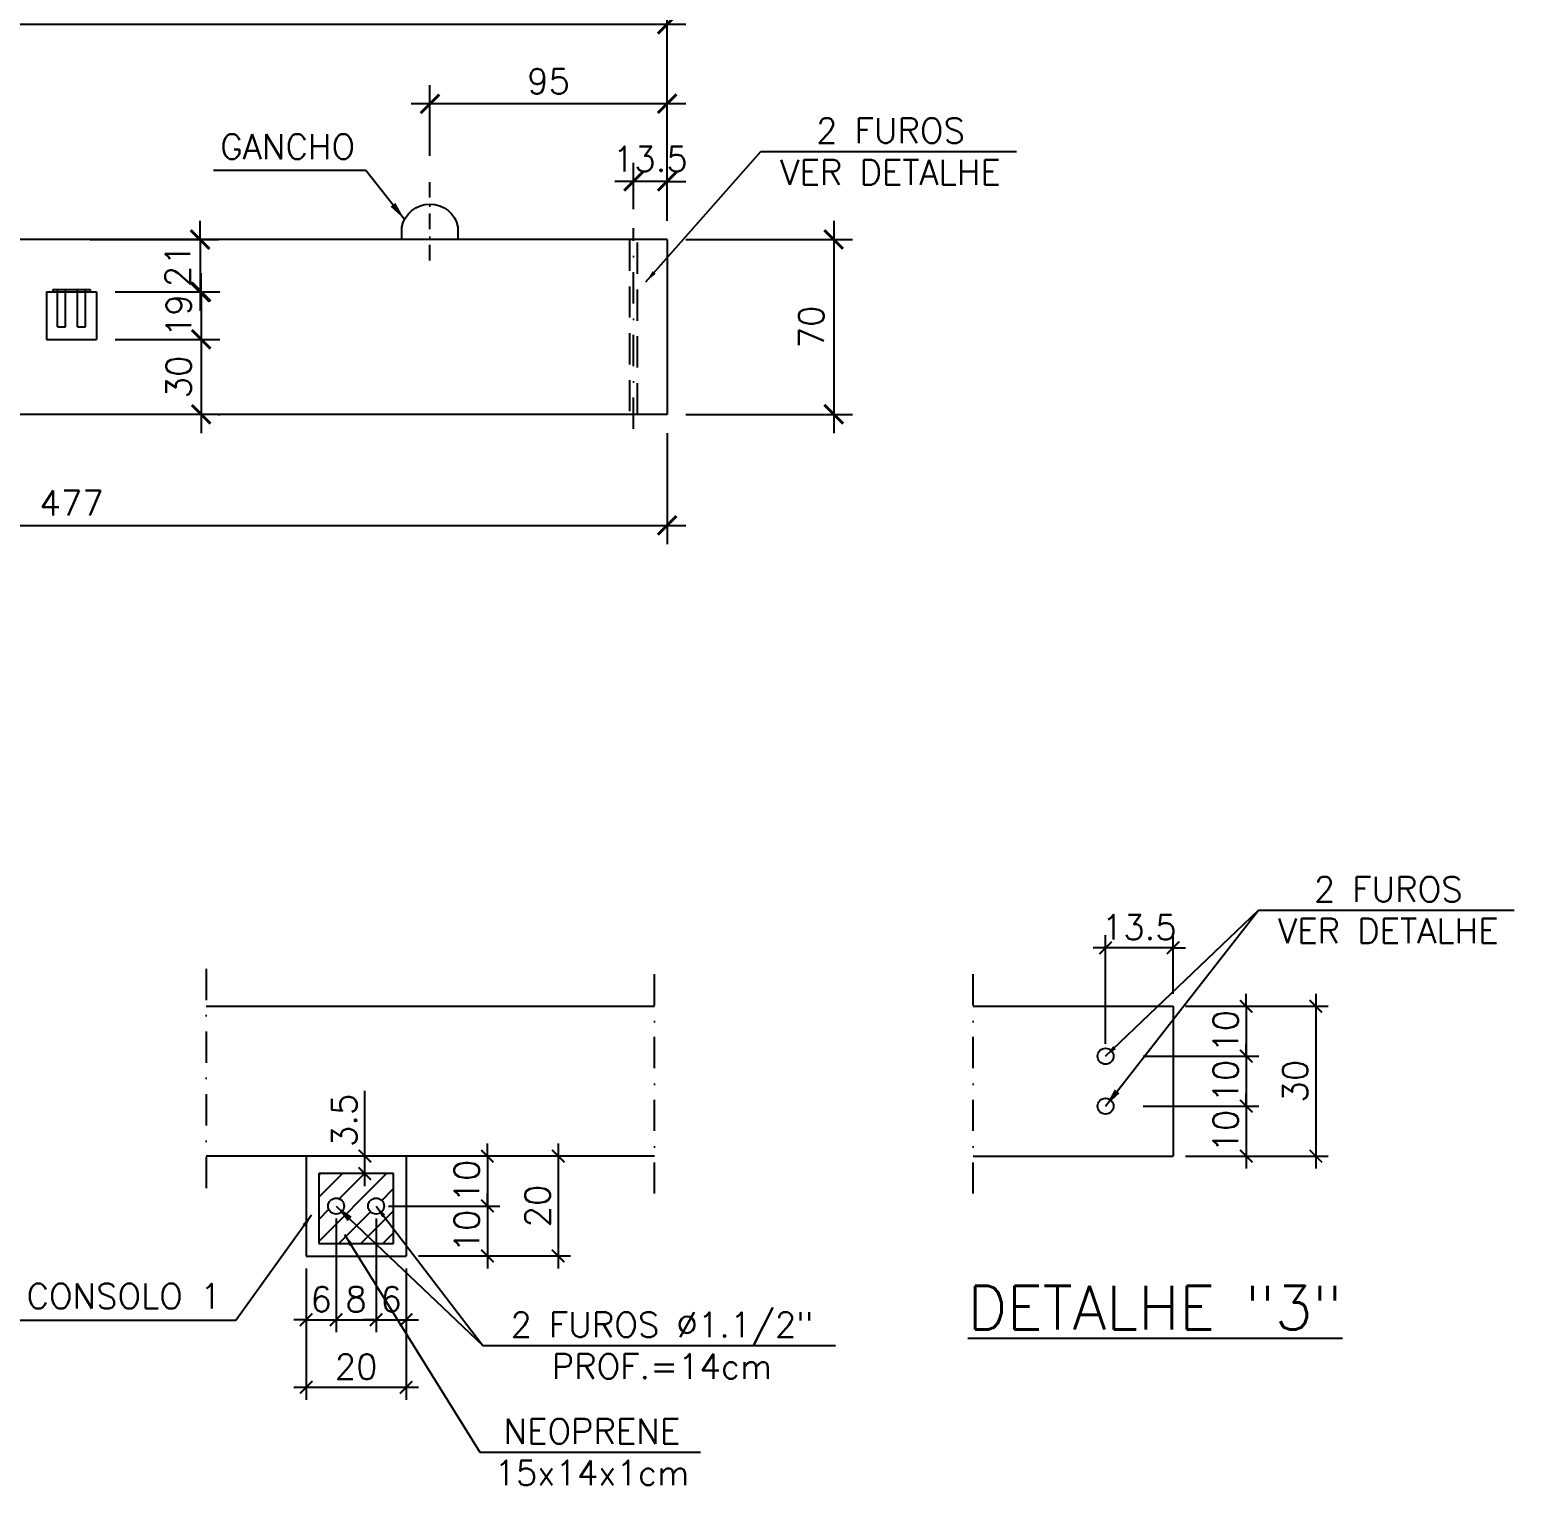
# Model space of a CAD drawing. Header units: centimetres. Extents: x 1658 to 6058, y 7825 to 9310.
# Drawn here: x 2169 to 2764, y 8218 to 8801 of the extents above; entities that cross this region are included whole.
import ezdxf

# ---------------------------------------------------------------- set-up
doc = ezdxf.new("R2010")
doc.units = ezdxf.units.CM
doc.header["$LTSCALE"] = 50
doc.header["$MEASUREMENT"] = 0
doc.header["$PDMODE"] = 67
doc.linetypes.add('DASHDOT', pattern=[1, 0.5, -0.25, 0, -0.25])
doc.linetypes.add('HIDDEN', pattern=[0.375, 0.25, -0.125])
for name, color, linetype in [('COTAS-PRECON', 1, 'Continuous'), ('LINHA CENTRO-PRECON', 1, 'DASHDOT'), ('LINHA-01-PRECON', 1, 'Continuous'), ('LINHA-02-PRECON', 2, 'Continuous'), ('LINHA-03-PRECON', 3, 'Continuous'), ('LINHA-04-PRECON', 4, 'Continuous'), ('LINHA-PRECON-TRACEJADA', 1, 'HIDDEN')]:
    doc.layers.add(name, color=color, linetype=linetype)
doc.styles.get("Standard").update_dxf_attribs({"font": 'romans.shx'})
doc.dimstyles.new('ESC50-25', dxfattribs={"dimscale": 50, "dimtxt": 0.2, "dimasz": 0.1, "dimexe": 0.1, "dimexo": 0.1, "dimgap": 0.065, "dimtad": 1, "dimdec": 1, "dimlfac": 0.5, "dimzin": 12, "dimdsep": 46, "dimtxsty": 'Standard', "dimblk": 'ARCHTICK', "dimcen": 0.09, "dimdle": 0.1, "dimclrd": 256, "dimclre": 256, "dimclrt": 2, "dimaunit": 1, "dimazin": 0, "dimtfac": 1, "dimtdec": 1, "dimtix": 1, "dimtmove": 1, "dimatfit": 3, "dimfxl": 1, "dimtolj": 1, "dimtzin": 0, "dimlwd": -1, "dimlwe": -1, "dimarcsym": 0})
doc.dimstyles.new('ESC50-50', dxfattribs={"dimscale": 50, "dimtxt": 0.2, "dimasz": 0.15, "dimexe": 0.15, "dimexo": 0.15, "dimgap": 0.08, "dimtad": 1, "dimdec": 1, "dimzin": 12, "dimdsep": 46, "dimtxsty": 'Standard', "dimblk": 'ARCHTICK', "dimcen": 0.09, "dimdle": 0.15, "dimclrd": 256, "dimclre": 256, "dimclrt": 2, "dimazin": 3, "dimtfac": 1, "dimtdec": 1, "dimtix": 1, "dimtmove": 2, "dimatfit": 2, "dimfxl": 0.15, "dimtolj": 1, "dimtzin": 0, "dimarcsym": 0})

# ---------------------------------------------------------------- blocks, each defined once
blk = doc.blocks.new('_ArchTick')
at = {"color": 0, "linetype": 'ByBlock', "const_width": 0.15}
blk.add_lwpolyline([(-0.5, -0.5), (0.5, 0.5)], dxfattribs=at)
blk = doc.blocks.new('*D34')
at = {"layer": 'Defpoints', "color": 0, "transparency": 16777216}
for p in [(2424.55, 8803), (1947.55, 8716.8), (2424.55, 8716.8)]:
    blk.add_point(p, dxfattribs=at)
at = {"layer": 'LINHA-01-PRECON', "lineweight": -2, "transparency": 16777216}
for p, q in [((1947.55, 8724.3), (1947.55, 8810.5)), ((2424.55, 8724.3), (2424.55, 8810.5)), ((1940.05, 8803), (2432.05, 8803))]:
    blk.add_line(p, q, dxfattribs=at)
at = {"layer": 'LINHA-01-PRECON', "lineweight": -2, "transparency": 16777216, "xscale": 7.5, "yscale": 7.5, "zscale": 7.5, "rotation": 180}
blk.add_blockref('_ArchTick', (1947.55, 8803), dxfattribs=at)
at = {"layer": 'LINHA-01-PRECON', "lineweight": -2, "transparency": 16777216, "xscale": 7.5, "yscale": 7.5, "zscale": 7.5}
blk.add_blockref('_ArchTick', (2424.55, 8803), dxfattribs=at)
at = {"layer": 'LINHA-01-PRECON', "color": 2, "transparency": 16777216, "insert": (2186.05, 8812), "char_height": 10, "attachment_point": 5}
blk.add_mtext('\\A1;477', dxfattribs=at)
blk = doc.blocks.new('*D35')
at = {"layer": 'COTAS-PRECON', "lineweight": -2, "transparency": 16777216}
for p, q in [((2411.05, 8728.9), (2411.05, 8747.57)), ((2424.55, 8724.3), (2424.55, 8747.57)), ((2411.05, 8740.07), (2403.55, 8740.07)), ((2424.55, 8740.07), (2411.05, 8740.07)), ((2424.55, 8740.07), (2432.05, 8740.07))]:
    blk.add_line(p, q, dxfattribs=at)
at = {"layer": 'Defpoints', "color": 0, "transparency": 16777216}
for p in [(2411.05, 8740.07), (2411.05, 8721.4), (2424.55, 8716.8)]:
    blk.add_point(p, dxfattribs=at)
at = {"layer": 'COTAS-PRECON', "lineweight": -2, "transparency": 16777216, "xscale": 7.5, "yscale": 7.5, "zscale": 7.5}
blk.add_blockref('_ArchTick', (2411.05, 8740.07), dxfattribs=at)
at = {"layer": 'COTAS-PRECON', "lineweight": -2, "transparency": 16777216, "xscale": 7.5, "yscale": 7.5, "zscale": 7.5, "rotation": 180}
blk.add_blockref('_ArchTick', (2424.55, 8740.07), dxfattribs=at)
at = {"layer": 'COTAS-PRECON', "color": 2, "transparency": 16777216, "insert": (2417.8, 8749.07), "char_height": 10, "attachment_point": 5}
blk.add_mtext('\\A1;13.5', dxfattribs=at)
blk = doc.blocks.new('*D39')
at = {"layer": 'Defpoints', "color": 0, "transparency": 16777216}
for p in [(2627.06, 8409.78), (2627.06, 8349.78), (2684.22, 8349.78)]:
    blk.add_point(p, dxfattribs=at)
at = {"layer": 'LINHA-01-PRECON', "transparency": 16777216}
for p, q in [((2684.22, 8414.78), (2684.22, 8344.78)), ((2632.06, 8409.78), (2689.22, 8409.78)), ((2632.06, 8349.78), (2689.22, 8349.78))]:
    blk.add_line(p, q, dxfattribs=at)
at = {"layer": 'LINHA-01-PRECON', "transparency": 16777216, "xscale": 5, "yscale": 5, "zscale": 5}
for p, rotation in [((2684.22, 8409.78), 90), ((2684.22, 8349.78), 270)]:
    blk.add_blockref('_ArchTick', p, dxfattribs=dict(at, rotation=rotation))
at = {"layer": 'LINHA-01-PRECON', "color": 2, "transparency": 16777216, "insert": (2675.97, 8379.78), "char_height": 10, "attachment_point": 5, "rotation": 90}
blk.add_mtext('\\A1;30', dxfattribs=at)
blk = doc.blocks.new('*D40')
at = {"layer": 'Defpoints', "color": 0, "transparency": 16777216}
for p in [(2600.06, 8433.2), (2627.06, 8409.78), (2600.06, 8389.78)]:
    blk.add_point(p, dxfattribs=at)
at = {"layer": 'LINHA-01-PRECON', "transparency": 16777216}
for p, q in [((2600.06, 8394.78), (2600.06, 8438.2)), ((2627.06, 8414.78), (2627.06, 8438.2)), ((2600.06, 8433.2), (2595.06, 8433.2)), ((2627.06, 8433.2), (2600.06, 8433.2)), ((2627.06, 8433.2), (2632.06, 8433.2))]:
    blk.add_line(p, q, dxfattribs=at)
at = {"layer": 'LINHA-01-PRECON', "transparency": 16777216, "xscale": 5, "yscale": 5, "zscale": 5}
blk.add_blockref('_ArchTick', (2600.06, 8433.2), dxfattribs=at)
at = {"layer": 'LINHA-01-PRECON', "transparency": 16777216, "xscale": 5, "yscale": 5, "zscale": 5, "rotation": 180}
blk.add_blockref('_ArchTick', (2627.06, 8433.2), dxfattribs=at)
at = {"layer": 'LINHA-01-PRECON', "color": 2, "transparency": 16777216, "insert": (2613.56, 8441.45), "char_height": 10, "attachment_point": 5}
blk.add_mtext('\\A1;13.5', dxfattribs=at)
blk = doc.blocks.new('*D41')
at = {"layer": 'COTAS-PRECON', "transparency": 16777216}
for p, q in [((2656.38, 8409.78), (2656.38, 8414.78)), ((2632.06, 8409.78), (2661.38, 8409.78)), ((2656.38, 8409.78), (2656.38, 8389.78)), ((2615.06, 8389.78), (2661.38, 8389.78)), ((2656.38, 8389.78), (2656.38, 8384.78))]:
    blk.add_line(p, q, dxfattribs=at)
at = {"layer": 'Defpoints', "color": 0, "transparency": 16777216}
for p in [(2627.06, 8409.78), (2610.06, 8389.78), (2656.38, 8389.78)]:
    blk.add_point(p, dxfattribs=at)
at = {"layer": 'COTAS-PRECON', "transparency": 16777216, "xscale": 5, "yscale": 5, "zscale": 5}
for p, rotation in [((2656.38, 8409.78), 270), ((2656.38, 8389.78), 90)]:
    blk.add_blockref('_ArchTick', p, dxfattribs=dict(at, rotation=rotation))
at = {"layer": 'COTAS-PRECON', "color": 2, "transparency": 16777216, "insert": (2648.13, 8399.78), "char_height": 10, "attachment_point": 5, "rotation": 90}
blk.add_mtext('\\A1;10', dxfattribs=at)
blk = doc.blocks.new('*D42')
at = {"layer": 'COTAS-PRECON', "transparency": 16777216}
for p, q in [((2656.38, 8389.78), (2656.38, 8394.78)), ((2615.06, 8389.78), (2661.38, 8389.78)), ((2656.38, 8389.78), (2656.38, 8369.78)), ((2615.06, 8369.78), (2661.38, 8369.78)), ((2656.38, 8369.78), (2656.38, 8364.78))]:
    blk.add_line(p, q, dxfattribs=at)
at = {"layer": 'Defpoints', "color": 0, "transparency": 16777216}
for p in [(2610.06, 8389.78), (2610.06, 8369.78), (2656.38, 8369.78)]:
    blk.add_point(p, dxfattribs=at)
at = {"layer": 'COTAS-PRECON', "transparency": 16777216, "xscale": 5, "yscale": 5, "zscale": 5}
for p, rotation in [((2656.38, 8389.78), 270), ((2656.38, 8369.78), 90)]:
    blk.add_blockref('_ArchTick', p, dxfattribs=dict(at, rotation=rotation))
at = {"layer": 'COTAS-PRECON', "color": 2, "transparency": 16777216, "insert": (2648.13, 8379.78), "char_height": 10, "attachment_point": 5, "rotation": 90}
blk.add_mtext('\\A1;10', dxfattribs=at)
blk = doc.blocks.new('*D43')
at = {"layer": 'COTAS-PRECON', "transparency": 16777216}
for p, q in [((2615.06, 8369.78), (2661.38, 8369.78)), ((2656.38, 8369.78), (2656.38, 8374.78)), ((2656.38, 8369.78), (2656.38, 8349.78)), ((2632.06, 8349.78), (2661.38, 8349.78)), ((2656.38, 8349.78), (2656.38, 8344.78))]:
    blk.add_line(p, q, dxfattribs=at)
at = {"layer": 'Defpoints', "color": 0, "transparency": 16777216}
for p in [(2610.06, 8369.78), (2627.06, 8349.78), (2656.38, 8349.78)]:
    blk.add_point(p, dxfattribs=at)
at = {"layer": 'COTAS-PRECON', "transparency": 16777216, "xscale": 5, "yscale": 5, "zscale": 5}
for p, rotation in [((2656.38, 8369.78), 270), ((2656.38, 8349.78), 90)]:
    blk.add_blockref('_ArchTick', p, dxfattribs=dict(at, rotation=rotation))
at = {"layer": 'COTAS-PRECON', "color": 2, "transparency": 16777216, "insert": (2648.13, 8359.78), "char_height": 10, "attachment_point": 5, "rotation": 90}
blk.add_mtext('\\A1;10', dxfattribs=at)
blk = doc.blocks.new('*D52')
at = {"layer": 'COTAS-PRECON', "lineweight": -2, "transparency": 16777216}
for p, q in [((2491.21, 8724.3), (2491.21, 8639.3)), ((2432.05, 8716.8), (2498.71, 8716.8)), ((2432.05, 8646.8), (2498.71, 8646.8))]:
    blk.add_line(p, q, dxfattribs=at)
at = {"layer": 'Defpoints', "color": 0, "transparency": 16777216}
for p in [(2424.55, 8716.8), (2424.55, 8646.8), (2491.21, 8646.8)]:
    blk.add_point(p, dxfattribs=at)
at = {"layer": 'COTAS-PRECON', "lineweight": -2, "transparency": 16777216, "xscale": 7.5, "yscale": 7.5, "zscale": 7.5}
for p, rotation in [((2491.21, 8716.8), 90), ((2491.21, 8646.8), 270)]:
    blk.add_blockref('_ArchTick', p, dxfattribs=dict(at, rotation=rotation))
at = {"layer": 'COTAS-PRECON', "color": 2, "transparency": 16777216, "insert": (2482.21, 8681.8), "char_height": 10, "attachment_point": 5, "rotation": 90}
blk.add_mtext('\\A1;70', dxfattribs=at)
blk = doc.blocks.new('*D53')
at = {"layer": 'COTAS-PRECON', "lineweight": -2, "transparency": 16777216}
for p, q in [((1947.55, 8639.3), (1947.55, 8594.83)), ((2424.55, 8639.3), (2424.55, 8594.83)), ((1940.05, 8602.33), (2432.05, 8602.33))]:
    blk.add_line(p, q, dxfattribs=at)
at = {"layer": 'Defpoints', "color": 0, "transparency": 16777216}
for p in [(1947.55, 8646.8), (2424.55, 8646.8), (2424.55, 8602.33)]:
    blk.add_point(p, dxfattribs=at)
at = {"layer": 'COTAS-PRECON', "lineweight": -2, "transparency": 16777216, "xscale": 7.5, "yscale": 7.5, "zscale": 7.5, "rotation": 180}
blk.add_blockref('_ArchTick', (1947.55, 8602.33), dxfattribs=at)
at = {"layer": 'COTAS-PRECON', "lineweight": -2, "transparency": 16777216, "xscale": 7.5, "yscale": 7.5, "zscale": 7.5}
blk.add_blockref('_ArchTick', (2424.55, 8602.33), dxfattribs=at)
at = {"layer": 'COTAS-PRECON', "color": 2, "transparency": 16777216, "insert": (2186.05, 8611.33), "char_height": 10, "attachment_point": 5}
blk.add_mtext('\\A1;477', dxfattribs=at)
blk = doc.blocks.new('*D55')
at = {"layer": 'Defpoints', "color": 0, "transparency": 16777216}
for p in [(2292, 8329.78), (2280, 8309.78), (2292, 8284.23)]:
    blk.add_point(p, dxfattribs=at)
at = {"layer": 'LINHA-01-PRECON', "transparency": 16777216}
for p, q in [((2292, 8324.78), (2292, 8279.23)), ((2280, 8304.78), (2280, 8279.23)), ((2280, 8284.23), (2275, 8284.23)), ((2280, 8284.23), (2292, 8284.23)), ((2292, 8284.23), (2297, 8284.23))]:
    blk.add_line(p, q, dxfattribs=at)
at = {"layer": 'LINHA-01-PRECON', "transparency": 16777216, "xscale": 5, "yscale": 5, "zscale": 5}
blk.add_blockref('_ArchTick', (2280, 8284.23), dxfattribs=at)
at = {"layer": 'LINHA-01-PRECON', "transparency": 16777216, "xscale": 5, "yscale": 5, "zscale": 5, "rotation": 180}
blk.add_blockref('_ArchTick', (2292, 8284.23), dxfattribs=at)
at = {"layer": 'LINHA-01-PRECON', "color": 2, "transparency": 16777216, "insert": (2286, 8292.48), "char_height": 10, "attachment_point": 5}
blk.add_mtext('\\A1;6', dxfattribs=at)
blk = doc.blocks.new('*D56')
at = {"layer": 'Defpoints', "color": 0, "transparency": 16777216}
for p in [(2292, 8329.78), (2308, 8329.78), (2308, 8284.23)]:
    blk.add_point(p, dxfattribs=at)
at = {"layer": 'LINHA-01-PRECON', "transparency": 16777216}
for p, q in [((2292, 8324.78), (2292, 8279.23)), ((2308, 8324.78), (2308, 8279.23)), ((2287, 8284.23), (2313, 8284.23))]:
    blk.add_line(p, q, dxfattribs=at)
at = {"layer": 'LINHA-01-PRECON', "transparency": 16777216, "xscale": 5, "yscale": 5, "zscale": 5, "rotation": 180}
blk.add_blockref('_ArchTick', (2292, 8284.23), dxfattribs=at)
at = {"layer": 'LINHA-01-PRECON', "transparency": 16777216, "xscale": 5, "yscale": 5, "zscale": 5}
blk.add_blockref('_ArchTick', (2308, 8284.23), dxfattribs=at)
at = {"layer": 'LINHA-01-PRECON', "color": 2, "transparency": 16777216, "insert": (2300, 8292.48), "char_height": 10, "attachment_point": 5}
blk.add_mtext('\\A1;8', dxfattribs=at)
blk = doc.blocks.new('*D57')
at = {"layer": 'Defpoints', "color": 0, "transparency": 16777216}
for p in [(2308, 8329.78), (2320, 8309.78), (2320, 8284.23)]:
    blk.add_point(p, dxfattribs=at)
at = {"layer": 'LINHA-01-PRECON', "transparency": 16777216}
for p, q in [((2308, 8324.78), (2308, 8279.23)), ((2320, 8304.78), (2320, 8279.23)), ((2308, 8284.23), (2303, 8284.23)), ((2308, 8284.23), (2320, 8284.23)), ((2320, 8284.23), (2325, 8284.23))]:
    blk.add_line(p, q, dxfattribs=at)
at = {"layer": 'LINHA-01-PRECON', "transparency": 16777216, "xscale": 5, "yscale": 5, "zscale": 5}
blk.add_blockref('_ArchTick', (2308, 8284.23), dxfattribs=at)
at = {"layer": 'LINHA-01-PRECON', "transparency": 16777216, "xscale": 5, "yscale": 5, "zscale": 5, "rotation": 180}
blk.add_blockref('_ArchTick', (2320, 8284.23), dxfattribs=at)
at = {"layer": 'LINHA-01-PRECON', "color": 2, "transparency": 16777216, "insert": (2314, 8292.48), "char_height": 10, "attachment_point": 5}
blk.add_mtext('\\A1;6', dxfattribs=at)
blk = doc.blocks.new('*D58')
at = {"layer": 'Defpoints', "color": 0, "transparency": 16777216}
for p in [(2280, 8309.78), (2320, 8309.78), (2320, 8257.2)]:
    blk.add_point(p, dxfattribs=at)
at = {"layer": 'LINHA-01-PRECON', "transparency": 16777216}
for p, q in [((2280, 8304.78), (2280, 8252.2)), ((2320, 8304.78), (2320, 8252.2)), ((2275, 8257.2), (2325, 8257.2))]:
    blk.add_line(p, q, dxfattribs=at)
at = {"layer": 'LINHA-01-PRECON', "transparency": 16777216, "xscale": 5, "yscale": 5, "zscale": 5, "rotation": 180}
blk.add_blockref('_ArchTick', (2280, 8257.2), dxfattribs=at)
at = {"layer": 'LINHA-01-PRECON', "transparency": 16777216, "xscale": 5, "yscale": 5, "zscale": 5}
blk.add_blockref('_ArchTick', (2320, 8257.2), dxfattribs=at)
at = {"layer": 'LINHA-01-PRECON', "color": 2, "transparency": 16777216, "insert": (2300, 8265.45), "char_height": 10, "attachment_point": 5}
blk.add_mtext('\\A1;20', dxfattribs=at)
blk = doc.blocks.new('*D59')
at = {"layer": 'Defpoints', "color": 0, "transparency": 16777216}
for p in [(2352.56, 8349.78), (2308, 8329.78), (2352.56, 8329.78)]:
    blk.add_point(p, dxfattribs=at)
at = {"layer": 'LINHA-01-PRECON', "transparency": 16777216}
for p, q in [((2352.56, 8349.78), (2352.56, 8354.78)), ((2347.56, 8349.78), (2347.56, 8349.78)), ((2352.56, 8349.78), (2352.56, 8329.78)), ((2313, 8329.78), (2357.56, 8329.78)), ((2352.56, 8329.78), (2352.56, 8324.78))]:
    blk.add_line(p, q, dxfattribs=at)
at = {"layer": 'LINHA-01-PRECON', "transparency": 16777216, "xscale": 5, "yscale": 5, "zscale": 5}
for p, rotation in [((2352.56, 8349.78), 270), ((2352.56, 8329.78), 90)]:
    blk.add_blockref('_ArchTick', p, dxfattribs=dict(at, rotation=rotation))
at = {"layer": 'LINHA-01-PRECON', "color": 2, "transparency": 16777216, "insert": (2344.31, 8339.78), "char_height": 10, "attachment_point": 5, "rotation": 90}
blk.add_mtext('\\A1;10', dxfattribs=at)
blk = doc.blocks.new('*D60')
at = {"layer": 'Defpoints', "color": 0, "transparency": 16777216}
for p in [(2308, 8329.78), (2320, 8309.78), (2352.56, 8309.78)]:
    blk.add_point(p, dxfattribs=at)
at = {"layer": 'LINHA-01-PRECON', "transparency": 16777216}
for p, q in [((2352.56, 8329.78), (2352.56, 8334.78)), ((2313, 8329.78), (2357.56, 8329.78)), ((2352.56, 8329.78), (2352.56, 8309.78)), ((2325, 8309.78), (2357.56, 8309.78)), ((2352.56, 8309.78), (2352.56, 8304.78))]:
    blk.add_line(p, q, dxfattribs=at)
at = {"layer": 'LINHA-01-PRECON', "transparency": 16777216, "xscale": 5, "yscale": 5, "zscale": 5}
for p, rotation in [((2352.56, 8329.78), 270), ((2352.56, 8309.78), 90)]:
    blk.add_blockref('_ArchTick', p, dxfattribs=dict(at, rotation=rotation))
at = {"layer": 'LINHA-01-PRECON', "color": 2, "transparency": 16777216, "insert": (2344.31, 8319.78), "char_height": 10, "attachment_point": 5, "rotation": 90}
blk.add_mtext('\\A1;10', dxfattribs=at)
blk = doc.blocks.new('*D61')
at = {"layer": 'Defpoints', "color": 0, "transparency": 16777216}
for p in [(2380.88, 8349.78), (2320, 8309.78), (2380.88, 8309.78)]:
    blk.add_point(p, dxfattribs=at)
at = {"layer": 'LINHA-01-PRECON', "transparency": 16777216}
for p, q in [((2380.88, 8354.78), (2380.88, 8304.78)), ((2375.88, 8349.78), (2375.88, 8349.78)), ((2325, 8309.78), (2385.88, 8309.78))]:
    blk.add_line(p, q, dxfattribs=at)
at = {"layer": 'LINHA-01-PRECON', "transparency": 16777216, "xscale": 5, "yscale": 5, "zscale": 5}
for p, rotation in [((2380.88, 8349.78), 90), ((2380.88, 8309.78), 270)]:
    blk.add_blockref('_ArchTick', p, dxfattribs=dict(at, rotation=rotation))
at = {"layer": 'LINHA-01-PRECON', "color": 2, "transparency": 16777216, "insert": (2372.63, 8329.78), "char_height": 10, "attachment_point": 5, "rotation": 90}
blk.add_mtext('\\A1;20', dxfattribs=at)
blk = doc.blocks.new('*D62')
at = {"layer": 'Defpoints', "color": 0, "transparency": 16777216}
for p in [(2303.48, 8349.78), (2303.48, 8349.78), (2303.48, 8342.78)]:
    blk.add_point(p, dxfattribs=at)
at = {"layer": 'LINHA-01-PRECON', "transparency": 16777216}
for p, q in [((2303.48, 8337.78), (2303.48, 8354.78)), ((2308.48, 8349.78), (2308.48, 8349.78)), ((2308.48, 8342.78), (2308.48, 8342.78))]:
    blk.add_line(p, q, dxfattribs=at)
at = {"layer": 'LINHA-01-PRECON', "transparency": 16777216, "xscale": 5, "yscale": 5, "zscale": 5}
for p, rotation in [((2303.48, 8349.78), 90), ((2303.48, 8342.78), 270)]:
    blk.add_blockref('_ArchTick', p, dxfattribs=dict(at, rotation=rotation))
at = {"layer": 'LINHA-01-PRECON', "color": 2, "transparency": 16777216, "insert": (2295.23, 8364.08), "char_height": 10, "attachment_point": 5, "rotation": 90}
blk.add_mtext('\\A1;3.5', dxfattribs=at)
blk = doc.blocks.new('*D105')
at = {"layer": 'COTAS-PRECON', "lineweight": -2, "transparency": 16777216}
for p, q in [((2329.55, 8750.27), (2329.55, 8778.67)), ((2424.55, 8724.3), (2424.55, 8778.67)), ((2432.05, 8771.17), (2322.05, 8771.17))]:
    blk.add_line(p, q, dxfattribs=at)
at = {"layer": 'Defpoints', "color": 0, "transparency": 16777216}
for p in [(2329.55, 8771.17), (2329.55, 8742.77), (2424.55, 8716.8)]:
    blk.add_point(p, dxfattribs=at)
at = {"layer": 'COTAS-PRECON', "lineweight": -2, "transparency": 16777216, "xscale": 7.5, "yscale": 7.5, "zscale": 7.5, "rotation": 180}
blk.add_blockref('_ArchTick', (2329.55, 8771.17), dxfattribs=at)
at = {"layer": 'COTAS-PRECON', "lineweight": -2, "transparency": 16777216, "xscale": 7.5, "yscale": 7.5, "zscale": 7.5}
blk.add_blockref('_ArchTick', (2424.55, 8771.17), dxfattribs=at)
at = {"layer": 'COTAS-PRECON', "color": 2, "transparency": 16777216, "insert": (2377.05, 8780.17), "char_height": 10, "attachment_point": 5}
blk.add_mtext('\\A1;95', dxfattribs=at)
blk = doc.blocks.new('*D147')
at = {"layer": 'COTAS-PRECON', "lineweight": -2, "transparency": 16777216}
for p, q in [((2237.55, 8716.8), (2237.55, 8724.3)), ((2193.55, 8716.8), (2245.05, 8716.8)), ((2237.55, 8716.8), (2237.55, 8695.8)), ((2203.55, 8695.8), (2245.05, 8695.8)), ((2237.55, 8695.8), (2237.55, 8688.3))]:
    blk.add_line(p, q, dxfattribs=at)
at = {"layer": 'Defpoints', "color": 0, "transparency": 16777216}
for p in [(2186.05, 8716.8), (2196.05, 8695.8), (2237.55, 8695.8)]:
    blk.add_point(p, dxfattribs=at)
at = {"layer": 'COTAS-PRECON', "lineweight": -2, "transparency": 16777216, "xscale": 7.5, "yscale": 7.5, "zscale": 7.5}
for p, rotation in [((2237.55, 8716.8), 270), ((2237.55, 8695.8), 90)]:
    blk.add_blockref('_ArchTick', p, dxfattribs=dict(at, rotation=rotation))
at = {"layer": 'COTAS-PRECON', "color": 2, "transparency": 16777216, "insert": (2228.55, 8706.3), "char_height": 10, "attachment_point": 5, "rotation": 90}
blk.add_mtext('\\A1;21', dxfattribs=at)
blk = doc.blocks.new('*D148')
at = {"layer": 'COTAS-PRECON', "lineweight": -2, "transparency": 16777216}
for p, q in [((2237.94, 8695.8), (2237.94, 8703.3)), ((2203.55, 8695.8), (2245.44, 8695.8)), ((2237.94, 8695.8), (2237.94, 8676.8)), ((2203.55, 8676.8), (2245.44, 8676.8)), ((2237.94, 8676.8), (2237.94, 8669.3))]:
    blk.add_line(p, q, dxfattribs=at)
at = {"layer": 'Defpoints', "color": 0, "transparency": 16777216}
for p in [(2196.05, 8695.8), (2196.05, 8676.8), (2237.94, 8676.8)]:
    blk.add_point(p, dxfattribs=at)
at = {"layer": 'COTAS-PRECON', "lineweight": -2, "transparency": 16777216, "xscale": 7.5, "yscale": 7.5, "zscale": 7.5}
for p, rotation in [((2237.94, 8695.8), 270), ((2237.94, 8676.8), 90)]:
    blk.add_blockref('_ArchTick', p, dxfattribs=dict(at, rotation=rotation))
at = {"layer": 'COTAS-PRECON', "color": 2, "transparency": 16777216, "insert": (2228.94, 8686.3), "char_height": 10, "attachment_point": 5, "rotation": 90}
blk.add_mtext('\\A1;19', dxfattribs=at)
blk = doc.blocks.new('*D149')
at = {"layer": 'COTAS-PRECON', "lineweight": -2, "transparency": 16777216}
for p, q in [((2237.94, 8684.3), (2237.94, 8639.3)), ((2203.55, 8676.8), (2245.44, 8676.8)), ((2244.71, 8646.8), (2245.44, 8646.8))]:
    blk.add_line(p, q, dxfattribs=at)
at = {"layer": 'Defpoints', "color": 0, "transparency": 16777216}
for p in [(2196.05, 8676.8), (2237.21, 8646.8), (2237.94, 8646.8)]:
    blk.add_point(p, dxfattribs=at)
at = {"layer": 'COTAS-PRECON', "lineweight": -2, "transparency": 16777216, "xscale": 7.5, "yscale": 7.5, "zscale": 7.5}
for p, rotation in [((2237.94, 8676.8), 90), ((2237.94, 8646.8), 270)]:
    blk.add_blockref('_ArchTick', p, dxfattribs=dict(at, rotation=rotation))
at = {"layer": 'COTAS-PRECON', "color": 2, "transparency": 16777216, "insert": (2228.94, 8661.8), "char_height": 10, "attachment_point": 5, "rotation": 90}
blk.add_mtext('\\A1;30', dxfattribs=at)

msp = doc.modelspace()

# ---------------------------------------------------------------- hatches: boundary and pattern name
at = {"layer": 'LINHA-01-PRECON'}
h = msp.add_hatch(dxfattribs=at)
h.set_pattern_fill('ANSI31', color=256, scale=50)
h.set_pattern_definition([(45, (846.041, 5992.7616), (-4.419417, 4.419417), [])])
h.paths.add_polyline_path([(2285.001, 8342.778), (2285.001, 8314.778), (2315.001, 8314.778), (2315.001, 8342.778)])
h.paths.add_polyline_path([(2311.201, 8329.778, -1), (2304.801, 8329.778, -1)], flags=16)
h.paths.add_polyline_path([(2295.201, 8329.778, -1), (2288.801, 8329.778, -1)], flags=16)

# ---------------------------------------------------------------- linework, layer by layer
at = {"color": 1, "linetype": 'HIDDEN'}
for p, q in [((2409.45, 8716.802), (2409.45, 8646.802)), ((2412.65, 8646.802), (2412.65, 8716.802))]:
    msp.add_line(p, q, dxfattribs=at)
at = {"layer": 'COTAS-PRECON'}
msp.add_line((2303.483, 8349.777), (2303.483, 8375.944), dxfattribs=at)
at = {"layer": 'LINHA CENTRO-PRECON', "ltscale": 0.5}
msp.add_line((2411.05, 8641.002), (2411.05, 8721.403), dxfattribs=at)
at = {"layer": 'LINHA CENTRO-PRECON', "color": 2, "ltscale": 0.5}
for points in [[(2240.005, 8424.777), (2240.005, 8334.777)], [(2419.517, 8334.777), (2419.517, 8424.777)], [(2547.065, 8334.777), (2547.065, 8424.777)]]:
    msp.add_lwpolyline(points, dxfattribs=at)
at = {"layer": 'LINHA-01-PRECON', "linetype": 'DASHDOT', "ltscale": 0.25}
msp.add_line((2329.55, 8708.379), (2329.55, 8742.77), dxfattribs=at)
at = {"layer": 'LINHA-02-PRECON'}
for p, q in [((2280.001, 8349.777), (2280.001, 8309.778)), ((2320.001, 8349.777), (2320.001, 8309.778)), ((2315.001, 8342.778), (2285.001, 8342.778)), ((2285.001, 8342.778), (2285.001, 8314.778)), ((2315.001, 8314.778), (2315.001, 8342.778)), ((2285.001, 8314.778), (2315.001, 8314.778)), ((2280.001, 8309.778), (2320.001, 8309.778))]:
    msp.add_line(p, q, dxfattribs=at)
for centre in [(2292.001, 8329.778), (2308.001, 8329.778)]:
    msp.add_circle(centre, 3.2, dxfattribs=at)
at = {"layer": 'LINHA-03-PRECON'}
for p, q in [((2424.55, 8716.802), (1947.55, 8716.802)), ((2424.55, 8716.802), (2424.55, 8646.802)), ((2178.552, 8696.802), (2193.552, 8696.802)), ((2178.552, 8696.802), (2178.552, 8695.802)), ((2193.552, 8696.802), (2193.552, 8695.802)), ((2176.052, 8695.802), (2196.052, 8695.802)), ((2176.052, 8695.802), (2176.052, 8676.802)), ((2196.052, 8695.802), (2196.052, 8676.802)), ((2176.052, 8676.802), (2196.052, 8676.802)), ((2424.55, 8646.802), (1947.55, 8646.802)), ((2240.005, 8409.777), (2419.517, 8409.777)), ((2547.065, 8409.777), (2627.065, 8409.777)), ((2627.065, 8409.777), (2627.065, 8349.777)), ((2419.517, 8349.777), (2240.005, 8349.777)), ((2547.065, 8349.777), (2627.065, 8349.777))]:
    msp.add_line(p, q, dxfattribs=at)
for centre in [(2600.065, 8389.777), (2600.065, 8369.777)]:
    msp.add_circle(centre, 3.2, dxfattribs=at)
at = {"layer": 'LINHA-04-PRECON', "ltscale": 0.5}
msp.add_lwpolyline([(2318.322, 8716.802), (2318.322, 8721.802, -0.8160626), (2340.778, 8721.802), (2340.778, 8716.802)], format="xyb", dxfattribs=at)
at = {"layer": 'LINHA-PRECON-TRACEJADA', "ltscale": 0.5}
for p, q in [((2180.452, 8695.802), (2180.452, 8696.802)), ((2183.652, 8695.802), (2183.652, 8696.802)), ((2188.452, 8695.802), (2188.452, 8696.802)), ((2191.652, 8695.802), (2191.652, 8696.802))]:
    msp.add_line(p, q, dxfattribs=at)
at = {"layer": 'LINHA-PRECON-TRACEJADA', "ltscale": 2}
for p, q in [((2180.452, 8681.802), (2180.452, 8695.802)), ((2183.652, 8681.802), (2183.652, 8695.802)), ((2188.452, 8681.802), (2188.452, 8695.802)), ((2191.652, 8681.802), (2191.652, 8695.802)), ((2180.452, 8681.802), (2183.652, 8681.802)), ((2188.452, 8681.802), (2191.652, 8681.802))]:
    msp.add_line(p, q, dxfattribs=at)

# ---------------------------------------------------------------- texts
at = {"layer": 'LINHA-01-PRECON', "color": 2, "attachment_point": 5}
for s, insert, char_height in [('\\A1;2 FUROS\\PVER DETALHE', (2513.955, 8752.103), 10), ('\\A1;GANCHO', (2272.574, 8754.002), 10), ('\\A1;2 FUROS\\PVER DETALHE', (2713.233, 8448.322), 10), ('\\A1;CONSOLO 1', (2207.047, 8293.732), 10), ('\\A1;{\\L\\C4;DETALHE "3"}', (2619.865, 8289.078), 17.5), ('\\A1;2 FUROS %%C1.1/2"\\PPROF.=14cm', (2422.454, 8273.943), 10), ('\\A1;NEOPRENE\\P15x14x1cm', (2394.391, 8231.292), 10)]:
    msp.add_mtext(s, dxfattribs=dict(at, insert=insert, char_height=char_height))

# ---------------------------------------------------------------- dimensions: what is measured, and where the dimension line sits
at = {"layer": 'COTAS-PRECON'}
for base, p1, p2, angle, dimstyle, picture, middle in [((2329.55, 8771.167), (2424.55, 8716.802), (2329.55, 8742.77), 180, 'ESC50-50', '*D105', (2377.05, 8780.167)), ((2411.05, 8740.065), (2424.55, 8716.802), (2411.05, 8721.403), 180, 'ESC50-50', '*D35', (2417.8, 8749.065)), ((2237.554, 8695.802), (2186.05, 8716.802), (2196.052, 8695.802), 90, 'ESC50-50', '*D147', (2228.554, 8706.302)), ((2491.215, 8646.802), (2424.55, 8716.802), (2424.55, 8646.802), 90, 'ESC50-50', '*D52', (2482.215, 8681.802)), ((2237.935, 8676.802), (2196.052, 8695.802), (2196.052, 8676.802), 90, 'ESC50-50', '*D148', (2228.935, 8686.302)), ((2237.935, 8646.802), (2196.052, 8676.802), (2237.205, 8646.802), 90, 'ESC50-50', '*D149', (2228.935, 8661.802)), ((2656.378, 8389.777), (2627.065, 8409.777), (2610.065, 8389.777), 90, 'ESC50-25', '*D41', (2648.128, 8399.777)), ((2656.378, 8369.777), (2610.065, 8389.777), (2610.065, 8369.777), 90, 'ESC50-25', '*D42', (2648.128, 8379.777)), ((2656.378, 8349.777), (2610.065, 8369.777), (2627.065, 8349.777), 90, 'ESC50-25', '*D43', (2648.128, 8359.777))]:
    dim = msp.add_linear_dim(base=base, p1=p1, p2=p2, angle=angle, dimstyle=dimstyle, dxfattribs=at)
    dim.commit()
    dim.dimension.update_dxf_attribs({"geometry": picture, "text_midpoint": middle})
dim = msp.add_linear_dim(base=(2424.55, 8602.328), p1=(1947.55, 8646.802), p2=(2424.55, 8646.802), dimstyle='ESC50-50', dxfattribs=at)
dim.commit()
dim.dimension.update_dxf_attribs({"geometry": '*D53', "text_midpoint": (2186.05, 8611.328)})
at = {"layer": 'LINHA-01-PRECON'}
for base, p1, p2, dimstyle, picture, middle in [((2424.55, 8802.999), (1947.55, 8716.802), (2424.55, 8716.802), 'ESC50-50', '*D34', (2186.05, 8811.999)), ((2292.001, 8284.227), (2280.001, 8309.778), (2292.001, 8329.778), 'ESC50-25', '*D55', (2286.001, 8292.477)), ((2308.001, 8284.227), (2292.001, 8329.778), (2308.001, 8329.778), 'ESC50-25', '*D56', (2300.001, 8292.477)), ((2320.001, 8284.227), (2308.001, 8329.778), (2320.001, 8309.778), 'ESC50-25', '*D57', (2314.001, 8292.477)), ((2320.001, 8257.197), (2280.001, 8309.778), (2320.001, 8309.778), 'ESC50-25', '*D58', (2300.001, 8265.447))]:
    dim = msp.add_linear_dim(base=base, p1=p1, p2=p2, dimstyle=dimstyle, dxfattribs=at)
    dim.commit()
    dim.dimension.update_dxf_attribs({"geometry": picture, "text_midpoint": middle})
for base, p1, p2, angle, picture, middle in [((2600.065, 8433.204), (2627.065, 8409.777), (2600.065, 8389.777), 180, '*D40', (2613.565, 8441.454)), ((2684.221, 8349.777), (2627.065, 8409.777), (2627.065, 8349.777), 90, '*D39', (2675.971, 8379.777)), ((2352.556, 8329.778), (2352.556, 8349.777), (2308.001, 8329.778), 90, '*D59', (2344.306, 8339.777)), ((2380.88, 8309.778), (2380.88, 8349.777), (2320.001, 8309.778), 90, '*D61', (2372.63, 8329.777)), ((2352.556, 8309.778), (2308.001, 8329.778), (2320.001, 8309.778), 90, '*D60', (2344.306, 8319.778))]:
    dim = msp.add_linear_dim(base=base, p1=p1, p2=p2, angle=angle, dimstyle='ESC50-25', dxfattribs=at)
    dim.commit()
    dim.dimension.update_dxf_attribs({"geometry": picture, "text_midpoint": middle})
dim = msp.add_linear_dim(base=(2303.483, 8349.777), p1=(2303.483, 8342.777), p2=(2303.483, 8349.777), angle=270, dimstyle='ESC50-25', override={"dimtmove": 2}, dxfattribs=at)
dim.commit()
dim.dimension.update_dxf_attribs({"geometry": '*D62', "text_midpoint": (2295.233, 8364.084), "dimtype": 160})

# ---------------------------------------------------------------- leaders
at = {"layer": 'COTAS-PRECON'}
msp.add_leader([(2292.001, 8329.778), (2350.667, 8273.943)], dimstyle='ESC50-50', override={"dimgap": 0.08, "dimtad": 0}, dxfattribs=at)
at = {"layer": 'LINHA-01-PRECON'}
for points, dimstyle in [([(2416.026, 8699.87), (2462.003, 8752.103), (2564.431, 8752.103)], 'ESC50-25'), ([(2319.408, 8724.842), (2303.892, 8744.397), (2242.83, 8744.397)], 'ESC50-50'), ([(2600.065, 8389.777), (2661.282, 8448.322), (2763.709, 8448.322)], 'ESC50-25'), ([(2308.001, 8329.778), (2350.667, 8273.943), (2491.924, 8273.943)], 'ESC50-25'), ([(2282.171, 8326.119), (2251.858, 8283.976), (2163.616, 8283.976)], 'ESC50-25'), ([(2295.398, 8318.408), (2349.58, 8231.292), (2437.822, 8231.292)], 'ESC50-25')]:
    msp.add_leader(points, dimstyle=dimstyle, dxfattribs=at)
msp.add_leader([(2600.065, 8369.777), (2661.282, 8448.322)], dimstyle='ESC50-50', override={"dimgap": 0.08, "dimtad": 0}, dxfattribs=at)

doc.saveas('drawing.dxf')
